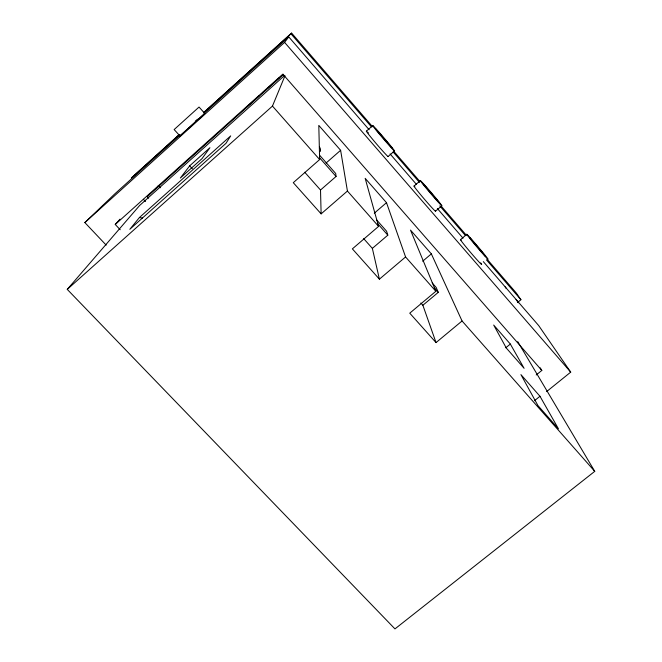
<?xml version="1.0" encoding="UTF-8"?>
<svg xmlns="http://www.w3.org/2000/svg" width="662" height="662" viewBox="0 0 662 662"><rect width="100%" height="100%" fill="white"/><g stroke="black" fill="none" stroke-linecap="round" stroke-linejoin="round"><path stroke-width="0.99" d="M517.725 341.617L594.741 471.352L394.966 628.9L67.259 289.385L272.463 106.085L284.991 75.741M179.932 135.925L204.773 113.425L199.039 107.045L174.147 129.562L179.932 135.925L204.79 113.45M106.177 245.106L84.852 222.581L284.586 42.385L288.748 36.89L369.139 129.735M203.515 112.871L291.619 33.1L372.582 126.748M189.68 165.848L180.345 178.028L202.059 158.599L209.92 147.717L189.68 165.848L192.352 168.777M139.425 217.525L129.826 229.3L225.99 143.331L230.69 135.884L139.425 217.525L142.438 218.055M67.259 289.385L139.649 205.46L284.61 75.476M148.619 198.195L147.212 196.68L149.794 193.693M120.203 229.739L115.246 224.468L120.045 219.139M84.852 222.581L114.84 193.842L179.956 135.065M179.228 134.552L131.357 178.004L178.955 135.04M203.697 112.466L291.619 33.1M195.282 121.237L197.582 119.168M204.475 112.945L288.748 36.89M115.246 224.468L282.839 74.127L541.814 370.439L536.212 374.982M246.074 107.542L259.032 95.924M262.847 92.498L265.892 89.767M267.415 88.402L279.612 77.462M147.212 196.68L283.65 74.309M319.638 159.559L293.283 182.679L321.128 213.867L347.426 191.045L340.616 150.299L318.794 125.391L319.638 159.559L272.463 106.085M326.085 163.026L340.616 150.299M366.343 131.2L372.706 125.631M321.128 213.867L320.516 190.011L336.056 176.464L335.708 173.485L319.539 155.148M388.073 156.53L394.453 151.002A16.823 0.53 49.4 0 0 379.74 132.988A16.823 0.53 49.4 0 0 376.711 130.861A16.823 0.53 49.4 0 0 394.453 151.002M374.311 213.172L386.5 202.688L365.176 178.343L378.598 226.379L352.374 248.871L379.409 279.165L405.574 256.955L386.5 202.688M414.089 186.03L420.403 180.61M379.409 279.165L372.358 248.382L387.824 235.167L386.608 231.237L376.479 219.743M435.464 211.211L441.811 205.799A16.583 0.521 49.5 0 0 426.651 187.28A16.583 0.521 49.5 0 0 424.805 186.51A16.583 0.521 49.5 0 0 441.811 205.799M422.679 261.217L431.351 253.885L410.506 230.095L435.861 291.28L409.761 313.167L436.035 342.593L462.059 320.979L431.351 253.885M460.537 239.611L466.826 234.307M436.035 342.593L422.869 305.265L438.269 292.364L436.233 287.531L432.17 282.922M517.734 302.352L520.92 299.721L516.277 292.985L487.273 259.421M505.801 347.773L510.336 344.058L493.678 325.042L506.331 348.063L524.105 368.32L510.336 344.058M534.474 400.717L539.977 396.273L520.92 374.609L537.933 405.549L558.463 428.835L539.977 396.273M546.63 391.59L570.71 372.135L538.694 325.58L483.301 261.598M143.397 199.287L145.508 201.554M158.218 185.492L160.32 187.768M304.735 172.244L320.516 190.011M363.661 238.601L372.358 248.382M420.858 303.006L422.869 305.265M319.382 157.564L336.056 176.464M377.803 223.806L387.824 235.167M434.255 287.805L438.269 292.364M347.426 191.045L378.598 226.379M405.574 256.955L435.861 291.28M462.059 320.979L594.741 471.352M390.075 153.923L416.423 184.35M437.367 208.538L463.036 238.188M284.586 42.385L570.71 372.135M393.493 150.944L419.807 181.38M441.397 206.354L466.354 235.233M291.032 33.878L371.49 126.922M393.129 151.946L419.493 182.439M439.783 205.899L465.477 235.606M486.429 259.843L520.92 299.721M516.07 299.431L518.305 302.766M505.18 286.853L506.314 288.566M540.217 367.832L541.814 370.439M435.397 210.872A16.567 0.637 49.5 0 1 423.457 198.07A16.567 0.637 49.5 0 1 414.826 186.643M480.67 262.888A16.384 0.621 49.6 0 1 471.617 253.645A16.384 0.621 49.6 0 1 461.166 240.099M388.18 156.398A16.807 0.654 49.4 0 1 376.703 144.159A16.807 0.654 49.4 0 1 366.533 131.159M367.451 131.978A16.807 0.654 49.4 0 1 368.436 132.971M319.382 146.981A4.593 4.576 33.6 0 1 320.284 151.474M423.101 183.771L439.105 202.63L423.101 183.771M391.821 147.742L375.445 128.8L391.821 147.742M485.378 256.169L469.474 237.426L485.378 256.169M471.551 240.571A16.409 0.505 49.6 0 0 488.035 259.305A16.409 0.505 49.6 0 0 472.676 240.538A16.409 0.505 49.6 0 0 471.551 240.571"/></g></svg>
